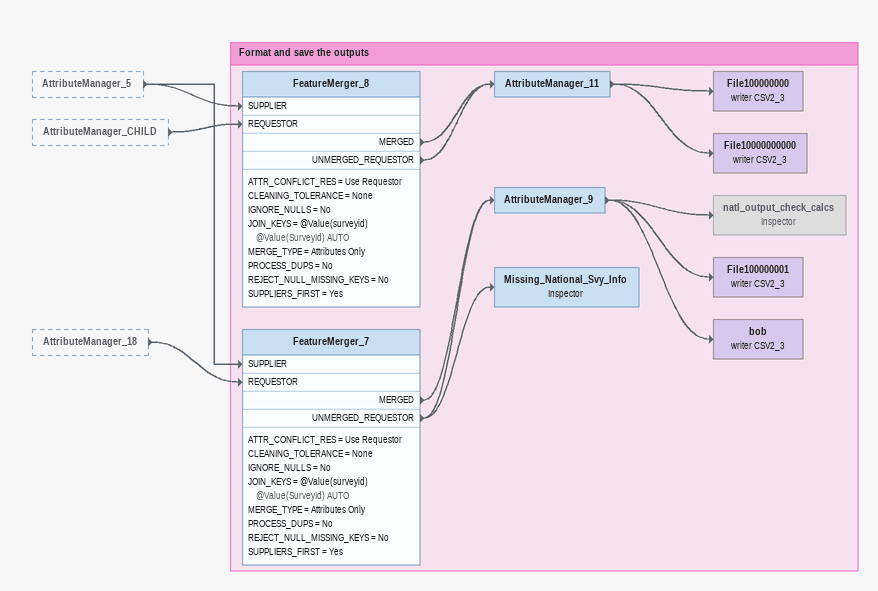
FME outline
AttributeManager_5 [outside]
    -> FeatureMerger_7 [SUPPLIER]
    -> FeatureMerger_8 [SUPPLIER]
AttributeManager_CHILD [outside]
    -> FeatureMerger_8 [REQUESTOR]
AttributeManager_18 [outside]
    -> FeatureMerger_7 [REQUESTOR]

Bookmark: Format and save the outputs
FeatureMerger_8
    ATTR_CONFLICT_RES = Use Requestor
    CLEANING_TOLERANCE = None
    IGNORE_NULLS = No
    JOIN_KEYS = @Value(surveyid) @Value(SurveyId) AUTO
    MERGE_TYPE = Attributes Only
    PROCESS_DUPS = No
    REJECT_NULL_MISSING_KEYS = No
    SUPPLIERS_FIRST = Yes
    MERGED -> AttributeManager_11
    UNMERGED_REQUESTOR -> AttributeManager_11
AttributeManager_11
    -> File100000000 (writer CSV2_3)
    -> File10000000000 (writer CSV2_3)
File100000000 (writer CSV2_3)
File10000000000 (writer CSV2_3)
FeatureMerger_7
    ATTR_CONFLICT_RES = Use Requestor
    CLEANING_TOLERANCE = None
    IGNORE_NULLS = No
    JOIN_KEYS = @Value(surveyid) @Value(SurveyId) AUTO
    MERGE_TYPE = Attributes Only
    PROCESS_DUPS = No
    REJECT_NULL_MISSING_KEYS = No
    SUPPLIERS_FIRST = Yes
    MERGED -> AttributeManager_9
    UNMERGED_REQUESTOR -> Missing_National_Svy_Info
    UNMERGED_REQUESTOR -> AttributeManager_9
AttributeManager_9
    -> bob (writer CSV2_3)
    -> File100000001 (writer CSV2_3)
    -> natl_output_check_calcs
natl_output_check_calcs: Inspector [off]
File100000001 (writer CSV2_3)
bob (writer CSV2_3)
Missing_National_Svy_Info: Inspector
